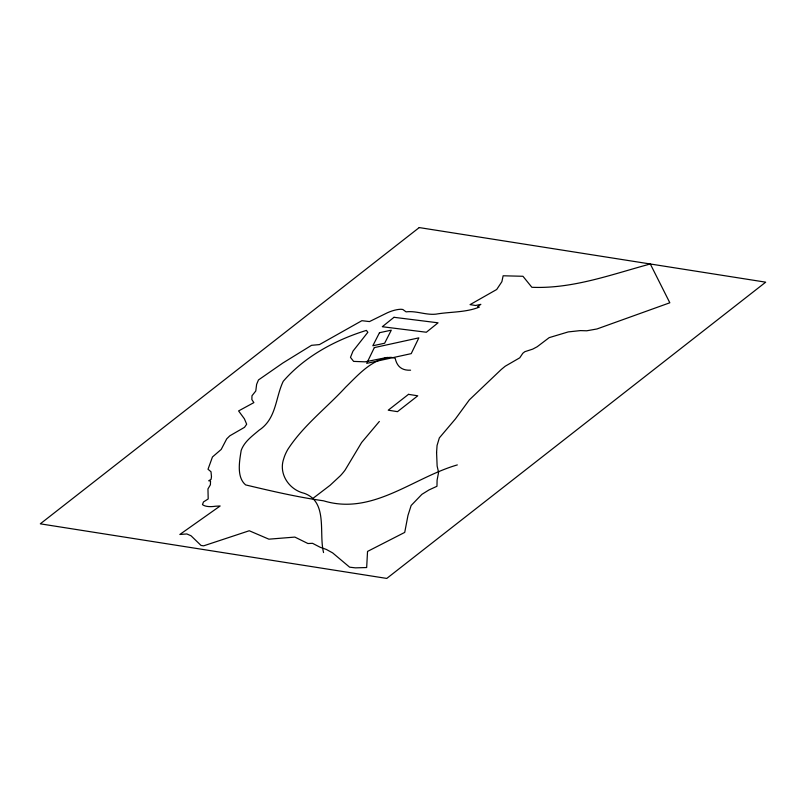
<?xml version="1.0" encoding="UTF-8"?>
<svg xmlns="http://www.w3.org/2000/svg" width="806" height="806" viewBox="0 0 806 806"><rect width="100%" height="100%" fill="white"/><g stroke="black" fill="none" stroke-linecap="round" stroke-linejoin="round"><path stroke-width="1.21" d="M379.354 421.457L361.612 442.524L345.17 469.958A70.162 28.432 -23.6 0 1 340.414 475.691L330.097 485.293L313.151 498.229M457.324 464.921C413.095 477.656 372.412 515.759 323.589 500.818C297.323 497.09 271.4 491.055 245.649 484.91C236.39 477.172 239.473 461.072 241.196 450.373C244.359 441.597 252.238 436.036 259.048 430.243C276.579 418.657 275.299 397.872 283.218 381.329C304.648 356.524 335.377 339.961 366.387 330.4L367.848 332.284L352.978 351.134L350.469 357.38L353.622 361.39L365.088 361.834L387.535 357.37M410.576 370.196C401.821 370.629 397.036 366.478 395.232 358.509A13.914 5.632 -23.6 0 0 393.933 357.824L391.303 357.39A17.117 6.932 -23.6 0 0 386.689 357.763C369.611 361.592 357.542 375.576 345.542 387.293C326.43 408.048 303.318 425.518 287.843 449.375A103.47 41.922 -23.6 0 0 283.702 458.856C278.372 473.968 289.233 489.766 304.104 493.262C328.254 501.705 318.582 533.32 323.559 552.563M436.58 452.498L437.134 466.07L438.595 472.356L437.084 480.235L436.973 486.27L428.953 489.957L421.86 494.37L411.151 505.493L407.977 515.417L404.723 532.403L367.536 551.425L366.67 567.535L355.406 567.857L349.633 567.182L332.656 552.906L326.349 549.44L320.274 547.314L312.516 543.315L307.942 543.526L294.865 537.088L268.892 539.174L249.256 530.751L203.616 545.843L201.026 545.44L191.022 535.768L186.861 533.955L179.839 534.469L220.149 505.987L215.565 506.218A26.699 10.81 -23.6 0 1 202.467 504.596L203.495 501.926L208.2 498.954L207.958 488.92L210.406 484.769L210.527 481.021L208.704 480.779L211.081 479.348L211.474 476.729L211.011 471.762L208.019 469.243L212.462 456.972L221.197 449.436L226.718 438.867L229.831 435.804L244.51 427.331L246.686 424.218L244.369 418.767L238.596 410.929L253.87 402.617L251.865 399.585L251.976 395.766L255.774 391.011L256.63 384.331L258.474 379.948L282.846 363.022L311.539 345.321L319.448 344.595L361.894 320.687L369.47 321.584L385.268 313.806A18.498 7.496 -23.6 0 1 400.904 309.262L402.829 309.494L406.093 311.862C416.128 310.572 425.729 315.237 435.955 314.149C450.04 311.7 465.656 312.637 479.248 307.116L477.495 306.764L480.85 304.336L475.631 305.494L470.069 304.628L496.698 289.495L501.886 281.687L503.135 275.783L522.953 276.277L531.869 287.289C572.723 289.001 611.472 274.453 650.301 263.985L669.826 302.784L596.974 328.969L586.718 330.792L580.37 330.601L568.26 331.911L549.188 337.633L537.199 346.741L532.695 349.129L524.837 351.688L522.822 353.26L519.759 357.814L505.181 366.246L501.312 369.44L469.384 399.836L455.43 418.919L439.341 437.91L437.064 445.456L436.58 452.498M374.337 347.608L366.7 363.375L411.221 353.633L418.858 337.855L374.337 347.608M379.475 332.717L372.825 345.774L384.633 343.235L391.283 330.178L379.475 332.717M393.993 317.302L382.296 326.722L426.354 332.243L438.061 322.813L393.993 317.302M419.231 227.574L40.3 523.829L386.769 578.426L765.7 282.171L419.231 227.574M408.501 394.346L388.23 410.194L397.499 411.654L417.77 395.806L408.501 394.346"/></g></svg>
